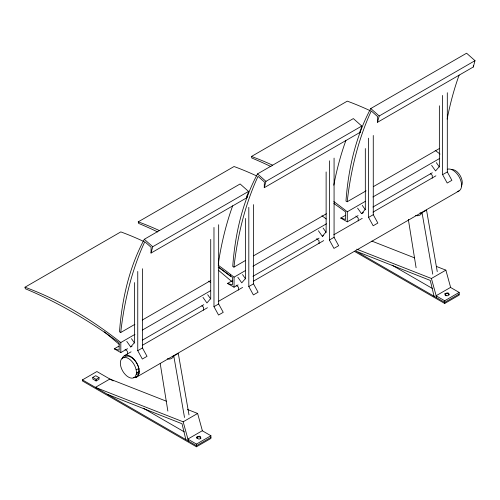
<?xml version="1.0" encoding="UTF-8"?>
<svg xmlns="http://www.w3.org/2000/svg" width="500" height="500" viewBox="0 0 500 500"><rect width="100%" height="100%" fill="white"/><g stroke="black" fill="none" stroke-linecap="round" stroke-linejoin="round"><path stroke-width="0.75" d="M151.025 253.05L151.106 247.306L144.794 241.713L142.4 247.056A483.556 279.181 60 0 0 120.725 332.506L119.506 331.825A375.706 216.919 60 0 1 144.306 239.281L240.119 183.962L248.531 191.419L246.838 197.731L151.025 253.05L152.719 246.737L248.531 191.419M246.838 197.731L246.869 195.581M264.262 187.675L264.337 181.931L258.025 176.337L255.631 181.675A483.556 279.181 60 0 0 233.956 267.131L232.738 266.45A375.706 216.919 60 0 1 257.538 173.9L353.35 118.588L361.763 126.044L360.075 132.356L264.262 187.675L265.95 181.363L361.763 126.044M360.075 132.356L360.094 130.919M377.494 122.3L377.575 116.556L371.262 110.962L368.869 116.3A483.556 279.181 60 0 0 347.194 201.756L345.975 201.075A375.706 216.919 60 0 1 370.775 108.525L466.587 53.212L475 60.669L473.306 66.981L377.494 122.3L379.188 115.988L475 60.669M473.306 66.981L473.331 65.544M136.7 373.281L136.137 369.719A11.381 6.569 60 0 0 124.281 357.406A11.381 6.569 60 0 0 122.775 371.175A11.381 6.569 60 0 0 135.412 376.362L136.7 373.281L139.125 371.881M200.819 438.806C202.037 436.281 195.35 436.081 196.975 438.675M189 414.894L178.294 353.425L173.8 356.025C172.763 358.506 169.831 359.731 167.325 358.775M437.25 271.569L426.538 210.106L422.044 212.7C421.006 215.181 418.075 216.412 415.569 215.45M126.769 341.381L130.712 346.956L134.5 342.544L134.5 282.587M318.4 230.744L322.344 236.325L326.125 231.906L326.125 171.95M357.594 208.119L361.538 213.694L365.325 209.275L365.325 148.544M119.006 346.087L114.281 348.819L119.144 350.213L119.144 342.669L112.9 338.131A483.556 279.181 60 0 0 25.337 288.756L25 287.213L120.812 231.894A375.706 216.919 60 0 1 144 241.588M157.738 231.962A483.556 279.181 60 0 0 138.569 223.381L138.238 221.838L234.05 166.519A375.706 216.919 60 0 1 256.569 175.9M270.975 166.588A483.556 279.181 60 0 0 251.806 158.006L251.469 156.463L347.281 101.144A375.706 216.919 60 0 1 370.469 110.838M120.725 332.506L134.894 324.325M142.312 320.044L210.463 280.694M233.956 267.131L245.431 260.512M253.525 255.837L326.4 213.762M347.194 201.756L366.087 190.85M373.506 186.562L439.631 148.387M25 287.213A375.706 216.919 60 0 1 120.812 342.531L134.981 334.35M142.406 330.062L210.556 290.719M238.1 284.875L234.05 287.213L234.05 277.156L245.519 270.531M252.944 266.25L326.488 223.787M345.475 215.338L340.75 218.069L347.281 221.838L347.281 211.781L365.5 201.262M372.925 196.975L439.725 158.412M234.05 287.213L227.519 283.444L232.237 280.712M114.281 348.819L120.812 352.587L127.562 348.694M142.406 340.125L203.806 304.675M252.944 276.306L319.069 238.131M347.281 221.838L358.081 215.606M372.925 207.037L432.3 172.756M130.712 346.956L132.05 346.188M322.344 236.325L323.681 235.55M361.538 213.694L363.55 212.531M210.912 435.744L196.462 444.087L187.819 439.1L202.269 430.75L210.912 435.744L210.912 438.444L196.462 446.788L82.444 380.962L82.444 379.881L96.894 371.538L113.138 380.919M124.312 355.719L131.069 351.819M142.562 345.188L207.45 307.719M218.263 301.475L242.6 287.431M253.412 281.188L323.706 240.6M333.844 234.75L362.238 218.356M373.05 212.113L435.913 175.819M142.444 347.962L147.019 356.337L142.331 359.044L137.756 350.669L142.444 347.962L142.444 268.744M218.663 303.956L223.238 312.331L218.55 315.038L213.975 306.663L218.663 303.956L218.663 224.737M253.5 283.844L258.081 292.219L253.388 294.925L248.812 286.55L253.5 283.844L253.5 204.625M334.075 237.325L338.65 245.7L333.963 248.406L329.381 240.031L334.075 237.325L334.075 158.106M373.269 214.694L377.844 223.069L373.156 225.775L368.581 217.4L373.269 214.694L373.269 135.475M447.306 171.95L451.881 180.325L447.194 183.031L442.619 174.656L447.306 171.95L447.306 92.731M92.781 377.413L95.725 375.712L99.05 377.631L99.05 379.256L96.1 380.956L92.781 379.038L92.781 377.413L96.1 379.338L99.05 377.631M136.756 372.788L139.181 371.388M136.631 377.056L459.044 190.912M166.431 401.231L109.862 379.025L95.406 387.369L183.162 421.812L197.619 413.469L202.4 430.831M356.706 249.169L431.406 278.494L445.863 270.144L450.65 287.506M459.156 292.419L450.513 287.431L436.062 295.775L444.706 300.763L459.156 292.419L459.156 295.125L444.706 303.469L354.3 251.275M210.912 437.362L196.462 445.706L82.444 379.881M459.156 294.044L444.706 302.387L355.938 251.137L430.256 280.425L434.087 296.256M136.137 369.719L138.887 368.644A11.612 6.706 60 0 0 131.95 357.794A11.612 6.706 60 0 0 123.819 357.881M136.163 374.625L138.906 373.65M420.062 212.856L421.681 213.181M172.356 356.287L173.438 356.506M340.75 218.069L345.613 219.462L345.613 211.919L339.369 207.381A483.556 279.181 60 0 0 333.875 203.519M227.519 283.444L232.375 284.837L232.375 277.294L226.131 272.756A483.556 279.181 60 0 0 218.194 267.206M371.887 241.106L414.675 257.906M436.431 266.444L445.863 270.144M187.463 409.481L197.619 413.469M107.688 394.456L182.013 423.75L185.837 439.575M445.6 295.631L446.081 295.85M392.15 265.231L432.575 288.569M143.231 408.169L184.325 431.894M218.863 267.294L230.544 276.363L230.544 274.894M430.5 173.806L432.269 175.3L432.269 178.175M355.869 216.05L358.231 218.05L358.231 220.919M316.675 238.681L319.037 240.681L319.037 243.55M218.4 270.206L231.975 281.7M236.106 285.2L238.463 287.194L238.463 290.062M201.856 305.812L203.625 307.312L203.625 310.181M104.388 331.831L119.144 344.319M125.05 349.312L127.406 351.312L127.406 354.181M370.775 108.525L379.188 115.988M257.538 173.9L265.95 181.363M144.306 239.281L152.719 246.737M445.219 295.35C443.831 293.069 448.9 292.838 449.294 294.856M436.325 162.662L439.387 167M431.631 165.369L435.575 170.95L439.363 166.531L439.363 105.8M362.287 205.406L365.35 209.744M323.088 228.038L326.156 232.375M242.519 274.556L245.581 278.894M237.831 277.262L241.769 282.838L245.556 278.425L245.556 218.469M207.675 294.669L210.744 299.006M202.987 297.381L206.931 302.956L210.719 298.538L210.719 239.363M131.463 338.675L134.525 343.013M431.406 278.494L436.725 297.781M183.162 421.812L188.481 441.1M422.044 212.7L432.75 274.163M173.8 356.025L184.506 417.488M408.331 219.406L416.1 267.75M160.206 363.494L167.856 411.075M122.056 358.925A12.319 7.113 60 0 1 130.469 356.331A12.319 7.113 60 0 1 138.887 368.644L139.194 371.269L138.938 373.581L138.144 375.419A11.612 6.706 60 0 1 135.175 377.225M138.887 368.644L138.887 373.85A12.319 7.113 60 0 1 133.45 377.562M444.706 300.763L444.706 303.469M442.619 95.438L442.619 174.656M368.581 138.188L368.581 217.4M329.381 160.812L329.381 240.031M248.812 207.331L248.812 286.55M213.975 227.45L213.975 306.663M196.462 444.087L196.462 446.788M137.756 271.45L137.756 350.669M120.812 342.531L120.812 352.587M96.1 379.338L96.1 380.956M447.281 169.306A12.319 7.113 60 0 1 460.019 178.594A12.319 7.113 60 0 1 457.238 191.469M451.737 169.506A9.975 5.763 60 0 1 460.25 175.75A9.975 5.763 60 0 1 461.337 186.219M435.181 150.356A375.706 216.919 60 0 1 440.056 154.088M251.469 156.463A375.706 216.919 60 0 1 272.663 165.225M333.862 201.6A375.706 216.919 60 0 1 347.281 211.781M447.163 119.069A483.556 279.181 60 0 1 459.131 75.062M321.944 215.731A375.706 216.919 60 0 1 326.213 218.988M138.238 221.838A375.706 216.919 60 0 1 159.425 230.6M218.175 265.2A375.706 216.919 60 0 1 234.05 277.156M333.787 185.181A483.556 279.181 60 0 1 345.894 140.438M208.713 281.106A375.706 216.919 60 0 1 210.544 282.494M218.256 264.075A483.556 279.181 60 0 1 232.662 205.812M196.65 437.156C200.431 443.05 203.419 433.263 196.65 437.156M444.9 293.831C448.675 299.731 451.662 289.938 444.9 293.831"/></g></svg>
